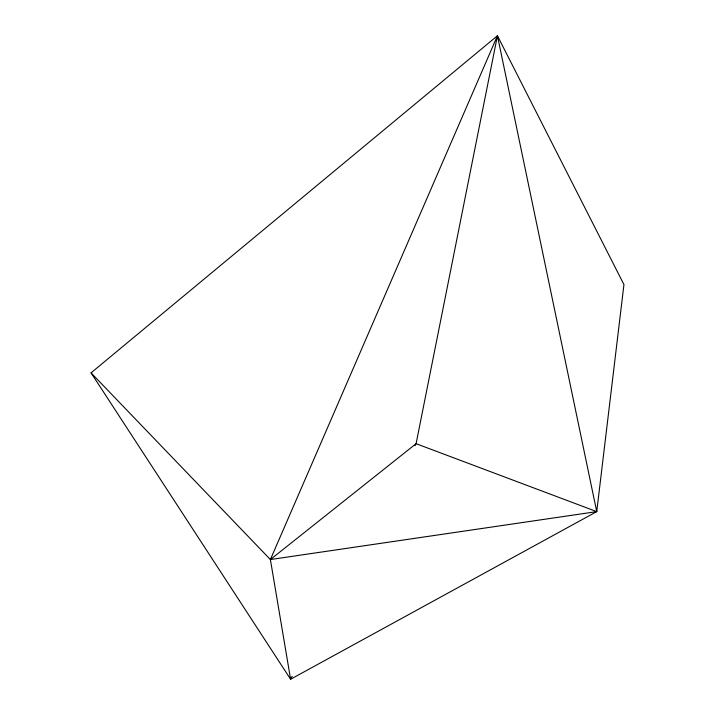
<?xml version="1.0" encoding="UTF-8"?>
<svg xmlns="http://www.w3.org/2000/svg" width="715" height="715" viewBox="0 0 715 715"><rect width="100%" height="100%" fill="white"/><g stroke="black" fill="none" stroke-linecap="round" stroke-linejoin="round"><path stroke-width="1.07" d="M91.055 372.855L270.386 559.55L596.739 511.618L623.945 284.588L497.434 35.75L91.055 372.855L290.594 679.25L596.739 511.618L497.434 35.75L270.386 559.55L290.594 679.25L292.167 676.292M497.434 35.75L416.094 443.684L415.049 445.66M270.386 559.55L416.094 443.684L596.739 511.618"/></g></svg>
